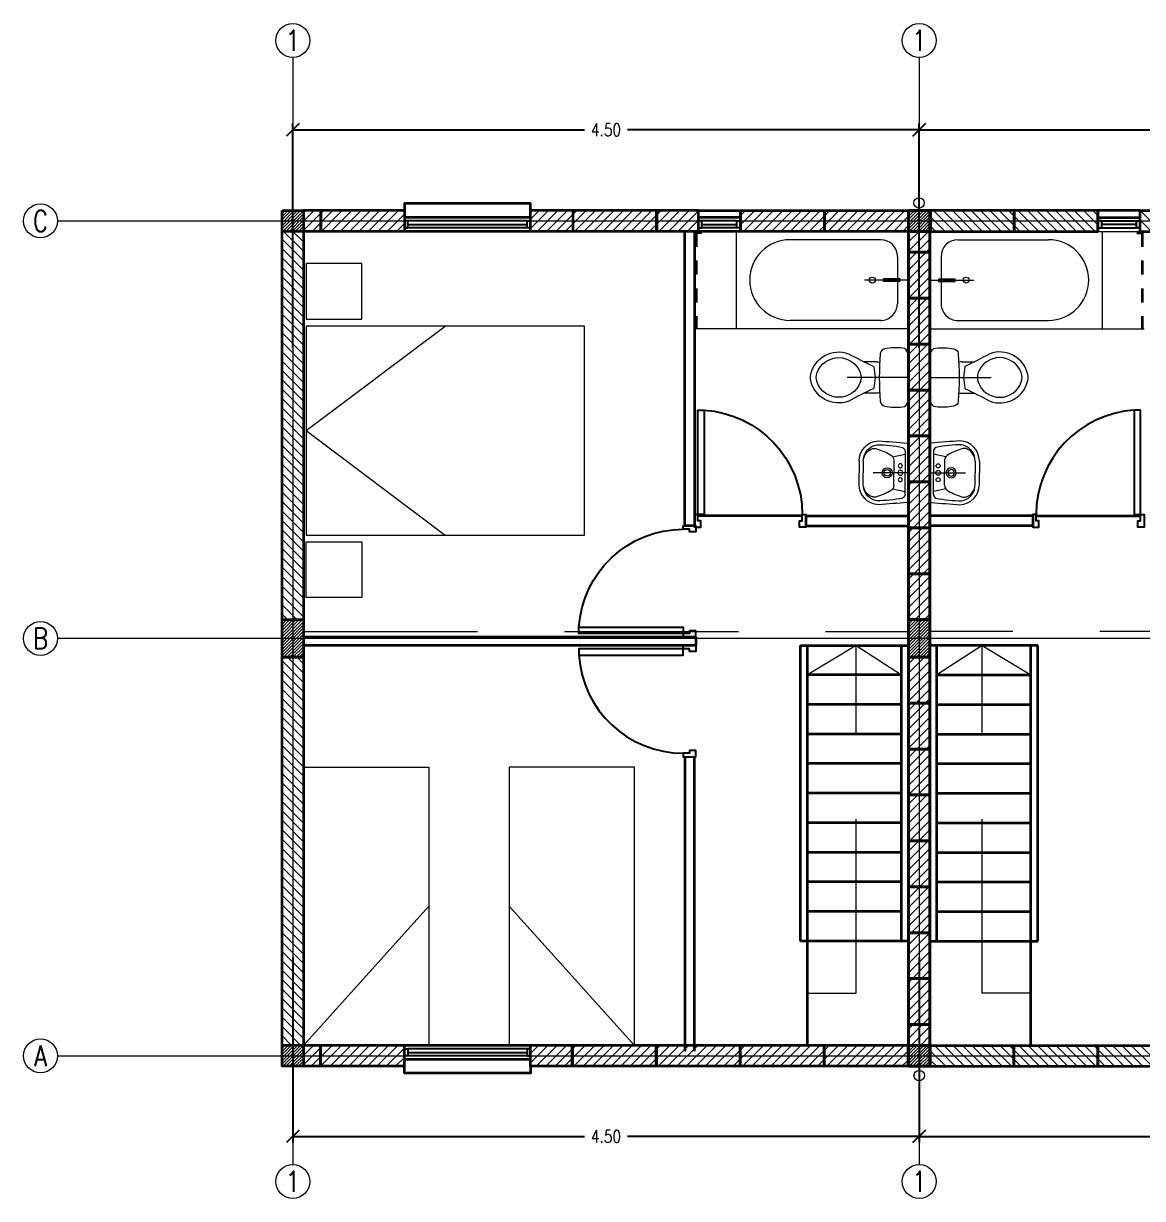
# Model space of a CAD drawing. Header units: metres. Extents: x 45 to 666, y -23 to 325.
# Drawn here: x 269.77 to 277.81, y 112.78 to 121.22 of the extents above; entities that cross this region are included whole.
import ezdxf

# ---------------------------------------------------------------- set-up
doc = ezdxf.new("R2010")
doc.units = ezdxf.units.M
doc.header["$LTSCALE"] = 5
doc.header["$MEASUREMENT"] = 0
doc.linetypes.add('HIDDEN', pattern=[0.375, 0.25, -0.125])
doc.layers.get('0').update_dxf_attribs({"color": 30})
doc.layers.get('DEFPOINTS').update_dxf_attribs({"color": 210})
for name, color, linetype, lineweight in [('A-ANNO-DIMS', 3, 'Continuous', 18), ('A-ANNO-SYMB', 3, 'Continuous', 18), ('A-ANNO-TEXT', 3, 'Continuous', 18), ('A-DOOR-FULL', 4, 'Continuous', 25), ('A-ELEV-PATT', 8, 'Continuous', 18), ('A-FLOR-LEVL', 7, 'Continuous', 35), ('A-FLOR-OVHD', 3, 'HIDDEN', 18), ('A-FURN', 8, 'Continuous', 18), ('A-GLAZ-FULL', 4, 'Continuous', 25), ('A-WALL-FULL', 7, 'Continuous', 35), ('A-WALL-FULL-EXTR', 7, 'Continuous', 35), ('A-WALL-PATT', 8, 'Continuous', 18)]:
    doc.layers.add(name, color=color, linetype=linetype, lineweight=lineweight)
doc.styles.add('E-ROMANS', font='romans.shx', dxfattribs={"width": 0.8})
doc.dimstyles.new('E-0050_TICK_18', dxfattribs={"dimscale": 0.001, "dimtxt": 90, "dimasz": 90, "dimexe": 45, "dimexo": 30, "dimgap": 45, "dimtad": 0, "dimzin": 0, "dimdsep": 46, "dimtxsty": 'E-ROMANS', "dimblk": 'OBLIQUE', "dimcen": 45, "dimclrd": 256, "dimclre": 256, "dimclrt": 256, "dimadec": 0, "dimazin": 0, "dimtfac": 1, "dimtmove": 1, "dimatfit": 3, "dimldrblk": 'OPEN90', "dimfxl": 1, "dimtfill": 1, "dimtolj": 1, "dimtzin": 0, "dimarcsym": 0})
pattern_1 = [(45, (120.7368, 69.627841), (-0.0112253202, 0.0112253202), [])]

# ---------------------------------------------------------------- blocks, each defined once
blk = doc.blocks.new('_Oblique')
at = {"color": 0, "linetype": 'ByBlock', "lineweight": -2}
blk.add_line((-0.5, -0.5), (0.5, 0.5), dxfattribs=at)
blk = doc.blocks.new('*D254')
at = {"layer": 'A-ANNO-DIMS', "lineweight": -2, "transparency": 16777216}
for p, q in [((276.2034, 118.8926), (276.2034, 120.5043)), ((280.7034, 118.8926), (280.7034, 120.5043)), ((276.2034, 120.4593), (278.2987, 120.4593)), ((280.7034, 120.4593), (278.6081, 120.4593))]:
    blk.add_line(p, q, dxfattribs=at)
at = {"layer": 'DEFPOINTS', "color": 0, "transparency": 16777216}
for p in [(280.7034, 120.4593), (276.2034, 118.8626), (280.7034, 118.8626)]:
    blk.add_point(p, dxfattribs=at)
at = {"layer": 'A-ANNO-DIMS', "lineweight": -2, "transparency": 16777216, "xscale": 0.09, "yscale": 0.09, "zscale": 0.09, "rotation": 180}
blk.add_blockref('_Oblique', (276.2034, 120.4593), dxfattribs=at)
at = {"layer": 'A-ANNO-DIMS', "lineweight": -2, "transparency": 16777216, "xscale": 0.09, "yscale": 0.09, "zscale": 0.09}
blk.add_blockref('_Oblique', (280.7034, 120.4593), dxfattribs=at)
at = {"layer": 'A-ANNO-DIMS', "transparency": 16777216, "insert": (278.4534, 120.4593), "char_height": 0.09, "attachment_point": 5, "style": 'E-ROMANS', "bg_fill": 3, "box_fill_scale": 1.25, "bg_fill_color": 256, "bg_fill_true_color": 13158600, "bg_fill_transparency": 0}
blk.add_mtext('\\A1;4.50', dxfattribs=at)
blk = doc.blocks.new('_Open90')
at = {"color": 0, "linetype": 'ByBlock', "lineweight": -2}
for p, q in [((0, 0), (-1, 0)), ((-0.5, 0.5), (0, 0)), ((0, 0), (-0.5, -0.5))]:
    blk.add_line(p, q, dxfattribs=at)
blk = doc.blocks.new('*D255')
at = {"layer": 'A-ANNO-DIMS', "lineweight": -2, "transparency": 16777216}
for p, q in [((276.2034, 114.5125), (276.2034, 113.181)), ((280.7034, 114.5125), (280.7034, 113.181)), ((276.2034, 113.226), (278.2987, 113.226)), ((280.7034, 113.226), (278.6081, 113.226))]:
    blk.add_line(p, q, dxfattribs=at)
at = {"layer": 'DEFPOINTS', "color": 0, "transparency": 16777216}
for p in [(276.2034, 114.5425), (280.7034, 114.5425), (280.7034, 113.226)]:
    blk.add_point(p, dxfattribs=at)
at = {"layer": 'A-ANNO-DIMS', "lineweight": -2, "transparency": 16777216, "xscale": 0.09, "yscale": 0.09, "zscale": 0.09, "rotation": 180}
blk.add_blockref('_Oblique', (276.2034, 113.226), dxfattribs=at)
at = {"layer": 'A-ANNO-DIMS', "lineweight": -2, "transparency": 16777216, "xscale": 0.09, "yscale": 0.09, "zscale": 0.09}
blk.add_blockref('_Oblique', (280.7034, 113.226), dxfattribs=at)
at = {"layer": 'A-ANNO-DIMS', "transparency": 16777216, "insert": (278.4534, 113.226), "char_height": 0.09, "attachment_point": 5, "style": 'E-ROMANS', "bg_fill": 3, "box_fill_scale": 1.25, "bg_fill_color": 256, "bg_fill_true_color": 13158600, "bg_fill_transparency": 0}
blk.add_mtext('\\A1;4.50', dxfattribs=at)
blk = doc.blocks.new('*D262')
at = {"layer": 'A-ANNO-DIMS', "lineweight": -2, "transparency": 16777216}
for p, q in [((271.7034, 118.8926), (271.7034, 120.5043)), ((276.2034, 118.8926), (276.2034, 120.5043)), ((271.7034, 120.4593), (273.7987, 120.4593)), ((276.2034, 120.4593), (274.1081, 120.4593))]:
    blk.add_line(p, q, dxfattribs=at)
at = {"layer": 'DEFPOINTS', "color": 0, "transparency": 16777216}
for p in [(276.2034, 120.4593), (271.7034, 118.8626), (276.2034, 118.8626)]:
    blk.add_point(p, dxfattribs=at)
at = {"layer": 'A-ANNO-DIMS', "lineweight": -2, "transparency": 16777216, "xscale": 0.09, "yscale": 0.09, "zscale": 0.09, "rotation": 180}
blk.add_blockref('_Oblique', (271.7034, 120.4593), dxfattribs=at)
at = {"layer": 'A-ANNO-DIMS', "lineweight": -2, "transparency": 16777216, "xscale": 0.09, "yscale": 0.09, "zscale": 0.09}
blk.add_blockref('_Oblique', (276.2034, 120.4593), dxfattribs=at)
at = {"layer": 'A-ANNO-DIMS', "transparency": 16777216, "insert": (273.9534, 120.4593), "char_height": 0.09, "attachment_point": 5, "style": 'E-ROMANS', "bg_fill": 3, "box_fill_scale": 1.25, "bg_fill_color": 256, "bg_fill_true_color": 13158600, "bg_fill_transparency": 0}
blk.add_mtext('\\A1;4.50', dxfattribs=at)
blk = doc.blocks.new('*D263')
at = {"layer": 'A-ANNO-DIMS', "lineweight": -2, "transparency": 16777216}
for p, q in [((271.7034, 114.5125), (271.7034, 113.181)), ((276.2034, 114.5125), (276.2034, 113.181)), ((271.7034, 113.226), (273.7987, 113.226)), ((276.2034, 113.226), (274.1081, 113.226))]:
    blk.add_line(p, q, dxfattribs=at)
at = {"layer": 'DEFPOINTS', "color": 0, "transparency": 16777216}
for p in [(271.7034, 114.5425), (276.2034, 114.5425), (276.2034, 113.226)]:
    blk.add_point(p, dxfattribs=at)
at = {"layer": 'A-ANNO-DIMS', "lineweight": -2, "transparency": 16777216, "xscale": 0.09, "yscale": 0.09, "zscale": 0.09, "rotation": 180}
blk.add_blockref('_Oblique', (271.7034, 113.226), dxfattribs=at)
at = {"layer": 'A-ANNO-DIMS', "lineweight": -2, "transparency": 16777216, "xscale": 0.09, "yscale": 0.09, "zscale": 0.09}
blk.add_blockref('_Oblique', (276.2034, 113.226), dxfattribs=at)
at = {"layer": 'A-ANNO-DIMS', "transparency": 16777216, "insert": (273.9534, 113.226), "char_height": 0.09, "attachment_point": 5, "style": 'E-ROMANS', "bg_fill": 3, "box_fill_scale": 1.25, "bg_fill_color": 256, "bg_fill_true_color": 13158600, "bg_fill_transparency": 0}
blk.add_mtext('\\A1;4.50', dxfattribs=at)
blk = doc.blocks.new('CAMA150X200')
for p, q in [((-1.2, 0), (-0.8, 0)), ((-1.2, -0.4), (-1.2, 0)), ((-0.8, 0), (-0.8, -0.4)), ((-0.75, -2), (-0.75, 0)), ((-0.75, 0), (0.75, 0)), ((0, 0), (-0.75, -1)), ((0, 0), (0.75, -1)), ((0.75, 0), (0.75, -2)), ((0.8, 0), (0.8, -0.4)), ((1.2, 0), (0.8, 0)), ((1.2, -0.4), (1.2, 0)), ((-0.8, -0.4), (-1.2, -0.4)), ((0.8, -0.4), (1.2, -0.4)), ((0.75, -2), (-0.75, -2))]:
    blk.add_line(p, q)
blk = doc.blocks.new('LO-CHEL-MU-PL')
for p, q in [((0, -0.2029), (0, 0.2029)), ((0.025, 0.1555), (0.025, 0)), ((0.1139, 0.115), (0.025, 0.135)), ((0.105, 0.0887), (0.105, 0)), ((0.325, 0.0845), (0.325, 0)), ((0.355, 0.0845), (0.355, 0)), ((0.025, -0.1555), (0.025, 0)), ((0.105, -0.0887), (0.105, 0)), ((0.325, -0.0845), (0.325, 0)), ((0.355, -0.0845), (0.355, 0)), ((0.1139, -0.115), (0.025, -0.135))]:
    blk.add_line(p, q)
at = {"linetype": 'HIDDEN'}
blk.add_line((0, 0), (0.2542, 0), dxfattribs=at)
for centre, radius in [((0.059, 0), 0.0175), ((0.059, 0.05), 0.0145), ((0.059, -0.05), 0.0145)]:
    blk.add_circle(centre, radius)
for centre, radius, start, end in [((-0.07, 0.2029), 0.07, 0, 0), ((0.01, 0.2029), 0.01, 95.10006, 180), ((1.5478, -17.0277), 17.309, 94.41415, 95.10006), ((0.0546, 0.1545), 0.0297, 113.10009, 181.93605), ((0.2252, -0.6701), 0.8711, 89.79248, 102.07088), ((0.3855, -0.3238), 0.5208, 106.78779, 118.85869), ((0.2093, 0.0845), 0.1457, 0, 87.53099), ((0.2116, 0.0909), 0.1114, 6.28218, 81.35271), ((0.2452, 0.129), 0.0469, 72.32908, 102.55718), ((0.225, 0.0797), 0.1002, 2.74844, 69.83183), ((0.1561, 0.0861), 0.0512, 115.48878, 177.04931), ((0.153, 0), 0.0358, 0, 180), ((0.153, 0), 0.0358, 180, 0), ((0.153, 0), 0.023, 0, 180), ((0.153, 0), 0.023, 180, 0), ((0.0546, -0.1545), 0.0297, 178.06395, 246.89991), ((0.1561, -0.0861), 0.0512, 182.95069, 244.51122), ((0.3855, 0.3238), 0.5208, 241.14131, 253.21221), ((0.2093, -0.0845), 0.1457, 272.46901, 0), ((0.2116, -0.0909), 0.1114, 278.64729, 353.71782), ((0.225, -0.0797), 0.1002, 290.16817, 357.25156), ((0.01, -0.2029), 0.01, 180, 264.89994), ((1.5478, 17.0277), 17.309, 264.89994, 265.58585), ((0.2252, 0.6701), 0.8711, 257.92912, 270.20752), ((0.2452, -0.129), 0.0469, 257.44282, 287.67092)]:
    blk.add_arc(centre, radius, start, end)
blk = doc.blocks.new('DOOR-75')
for points in [[(-0.07, 0.84), (-0.07, 0.09), (-0.025, 0.09), (-0.025, 0.84), (-0.07, 0.84)], [(-0.775, 0.09), (-0.8, 0.09), (-0.8, 0), (-0.755, 0), (-0.755, 0.045), (-0.775, 0.045), (-0.775, 0.09)], [(-0.025, 0.09), (0, 0.09), (0, 0), (-0.045, 0), (-0.045, 0.045), (-0.025, 0.045), (-0.025, 0.09)]]:
    blk.add_lwpolyline(points)
at = {"linetype": 'HIDDEN'}
blk.add_arc((-0.0225, 0.089), 0.7525, 93.61808, 179.92486, dxfattribs=at)
blk = doc.blocks.new('WC-PL')
for p, q in [((0.23, 0.1125), (0.3191, 0.1125)), ((0, 0), (0.4404, 0)), ((0.23, -0.1125), (0.3191, -0.1125))]:
    blk.add_line(p, q)
for points in [[(0.2026, -0.1709, -0.336122), (0.1702, -0.2067, -0.074668), (0.0429, -0.2116, -0.363573), (0.0056, -0.1726, -0.032689), (0.0056, 0.1726, -0.363573), (0.0429, 0.2116, -0.074668), (0.1702, 0.2067, -0.336122), (0.2026, 0.1709, -0.043139)], [(0.2401, 0.0009, 0.062258), (0.2401, -0.0009), (0.2495, -0.0758, 0.261043), (0.2538, -0.0817, -0.021037), (0.4292, -0.1702, 0.457946), (0.7027, -0.0213, 0.107537), (0.7027, 0.0213, 0.454748), (0.4306, 0.171, -0.021211), (0.2538, 0.0817, 0.261043), (0.2495, 0.0758)]]:
    blk.add_lwpolyline(points, format="xyb", close=True)
for centre, radius, start, end in [((0.23, 0.0075), 0.105, 90, 102.67994), ((0.5014, -0.0225), 0.165, 20.28133, 159.71867), ((0.4404, 0), 0.1, 159.71867, 200.28133), ((0.5624, 0), 0.1, 339.71867, 20.28133), ((0.5014, 0.0225), 0.165, 200.28133, 339.71867), ((0.23, -0.0075), 0.105, 257.32006, 270)]:
    blk.add_arc(centre, radius, start, end)
blk = doc.blocks.new('CAMA 90X200')
for p, q in [((0, 0), (-0.9, -1)), ((-0.9, 0), (0, 0)), ((-0.9, -2), (-0.9, 0)), ((0, 0), (0, 0)), ((0, 0), (0, -2)), ((0, -2), (-0.9, -2))]:
    blk.add_line(p, q)

msp = doc.modelspace()

# ---------------------------------------------------------------- hatches: boundary and pattern name
at = {"layer": 'A-WALL-PATT'}
h = msp.add_hatch(dxfattribs=at)
h.set_pattern_fill('LINE', color=256, scale=0.005, angle=45, style=0)
h.set_pattern_definition([(45, (116.236842, 69.627841), (-0.0112253202, 0.0112253202), [])])
h.paths.add_polyline_path([(271.7034, 119.8042), (271.6264, 119.8042), (271.6264, 119.7292), (271.7034, 119.7292)])
h.paths.add_polyline_path([(271.7034, 119.8792), (271.6264, 119.8792), (271.6264, 119.8042), (271.7034, 119.8042)])
h.paths.add_polyline_path([(271.7804, 119.8792), (271.7034, 119.8792), (271.7034, 119.8042), (271.7803, 119.8042)])
h.paths.add_polyline_path([(271.7803, 119.8042), (271.7034, 119.8042), (271.7034, 119.7292), (271.7803, 119.7292)])
h = msp.add_hatch(dxfattribs=at)
h.set_pattern_fill('LINE', color=256, scale=0.015, angle=135, style=0)
h.set_pattern_definition([(45, (455.18231, 69.62784), (0.03367596, -0.03367596), [])])
h.paths.add_polyline_path([(274.9203, 119.8792), (276.1263, 119.8792), (276.1263, 119.7292), (274.9203, 119.7292)])
h.paths.add_polyline_path([(273.4113, 119.8792), (274.6173, 119.8792), (274.6173, 119.7292), (274.5683, 119.7292), (273.4113, 119.7292)])
h.paths.add_polyline_path([(271.7804, 119.8792), (272.5053, 119.8792), (272.5053, 119.7292), (271.7804, 119.7292)])
h.paths.add_polyline_path([(271.7804, 113.8792), (272.5053, 113.8792), (272.5053, 113.7292), (271.7804, 113.7292)])
h.paths.add_polyline_path([(273.4113, 113.8792), (276.1263, 113.8792), (276.1263, 113.7292), (273.4113, 113.7292)])
h = msp.add_hatch(dxfattribs=at)
h.set_pattern_fill('LINE', color=256, scale=0.005, angle=45, style=0)
h.set_pattern_definition(pattern_1)
h.paths.add_polyline_path([(276.2033, 119.8042), (276.1263, 119.8042), (276.1263, 119.7292), (276.2033, 119.7292)])
h.paths.add_polyline_path([(276.2033, 119.8792), (276.1263, 119.8792), (276.1263, 119.8042), (276.2033, 119.8042)])
h.paths.add_polyline_path([(276.2803, 119.8792), (276.2033, 119.8792), (276.2033, 119.8042), (276.2803, 119.8042)])
h.paths.add_polyline_path([(276.2803, 119.8042), (276.2033, 119.8042), (276.2033, 119.7292), (276.2802, 119.7292)])
h = msp.add_hatch(dxfattribs=at)
h.set_pattern_fill('LINE', color=256, scale=0.005, angle=45, style=0)
h.set_pattern_definition(pattern_1)
h.paths.add_polyline_path([(276.2033, 119.8042), (276.1263, 119.8042), (276.1263, 119.7292), (276.2033, 119.7292)])
h.paths.add_polyline_path([(276.2033, 119.8792), (276.1263, 119.8792), (276.1263, 119.8042), (276.2033, 119.8042)])
h.paths.add_polyline_path([(276.2803, 119.8792), (276.2033, 119.8792), (276.2033, 119.8042), (276.2803, 119.8042)])
h.paths.add_polyline_path([(276.2803, 119.8042), (276.2033, 119.8042), (276.2033, 119.7292), (276.2802, 119.7292)])
h = msp.add_hatch(dxfattribs=at)
h.set_pattern_fill('LINE', color=256, scale=0.015, angle=135, style=0)
h.set_pattern_definition([(135, (97.224373, 69.62784), (-0.03367596, -0.03367596), [])])
h.paths.add_polyline_path([(277.4863, 119.8792), (276.2803, 119.8792), (276.2803, 119.7292), (277.4863, 119.7292)])
h.paths.add_polyline_path([(278.9953, 119.8792), (277.7893, 119.8792), (277.7893, 119.7292), (277.8383, 119.7292), (278.9953, 119.7292)])
h.paths.add_polyline_path([(280.6263, 119.8792), (279.9013, 119.8792), (279.9013, 119.7292), (280.6263, 119.7292)])
h.paths.add_polyline_path([(280.6263, 113.8792), (279.9013, 113.8792), (279.9013, 113.7292), (280.6263, 113.7292)])
h.paths.add_polyline_path([(278.9953, 113.8792), (276.2803, 113.8792), (276.2803, 113.7292), (278.9953, 113.7292)])
h = msp.add_hatch(dxfattribs=at)
h.set_pattern_fill('LINE', color=256, scale=0.015, angle=135, style=0)
h.set_pattern_definition([(135, (116.23684, 49.433353), (-0.03367596, -0.03367596), [])])
h.paths.add_polyline_path([(271.7804, 119.7292), (271.6264, 119.7292), (271.6264, 119.5792), (271.7804, 119.5792)])
h.paths.add_polyline_path([(271.7804, 119.5792), (271.6264, 119.5792), (271.6264, 119.2492), (271.7804, 119.2492)])
h.paths.add_polyline_path([(271.7804, 119.2492), (271.6264, 119.2492), (271.6264, 118.9192), (271.7804, 118.9192)])
h.paths.add_polyline_path([(271.7804, 118.9192), (271.6264, 118.9192), (271.6264, 118.5892), (271.7804, 118.5892)])
h.paths.add_polyline_path([(271.7804, 118.5892), (271.6264, 118.5892), (271.6264, 118.2592), (271.7804, 118.2592)])
h.paths.add_polyline_path([(271.7804, 118.2592), (271.6264, 118.2592), (271.6264, 117.9292), (271.7804, 117.9292)])
h.paths.add_polyline_path([(271.7804, 117.9292), (271.6264, 117.9292), (271.6264, 117.5992), (271.7804, 117.5992)])
h.paths.add_polyline_path([(271.7804, 117.5992), (271.6264, 117.5992), (271.6264, 117.2692), (271.7804, 117.2692)])
h.paths.add_polyline_path([(271.7804, 117.2692), (271.6264, 117.2692), (271.6264, 116.9392), (271.7804, 116.9392)])
h.paths.add_polyline_path([(271.7804, 116.6692), (271.6264, 116.6692), (271.6264, 116.3392), (271.7804, 116.3392)])
h.paths.add_polyline_path([(271.7804, 116.3392), (271.6264, 116.3392), (271.6264, 116.0092), (271.7804, 116.0092)])
h.paths.add_polyline_path([(271.7804, 116.0092), (271.6264, 116.0092), (271.6264, 115.6792), (271.7804, 115.6792)])
h.paths.add_polyline_path([(271.7804, 115.6792), (271.6264, 115.6792), (271.6264, 115.3492), (271.7804, 115.3492)])
h.paths.add_polyline_path([(271.7804, 115.3492), (271.6264, 115.3492), (271.6264, 115.0192), (271.7804, 115.0192)])
h.paths.add_polyline_path([(271.7804, 115.0192), (271.6264, 115.0192), (271.6264, 114.6892), (271.7804, 114.6892)])
h.paths.add_polyline_path([(271.7804, 114.6892), (271.6264, 114.6892), (271.6264, 114.3592), (271.7804, 114.3592)])
h.paths.add_polyline_path([(271.7804, 114.3592), (271.6264, 114.3592), (271.6264, 114.0292), (271.7804, 114.0292)])
h.paths.add_polyline_path([(271.7804, 114.0292), (271.6264, 114.0292), (271.6264, 113.8792), (271.7804, 113.8792)])
h = msp.add_hatch(dxfattribs=at)
h.set_pattern_fill('LINE', color=256, scale=0.015, angle=135, style=0)
h.set_pattern_definition([(45, (431.669883, 49.433353), (0.03367596, -0.03367596), [])])
h.paths.add_polyline_path([(276.1263, 119.7292), (276.2803, 119.7292), (276.2803, 119.5792), (276.1263, 119.5792)])
h.paths.add_polyline_path([(276.1263, 119.5792), (276.2803, 119.5792), (276.2803, 119.2492), (276.1263, 119.2492)])
h.paths.add_polyline_path([(276.1263, 119.2492), (276.2803, 119.2492), (276.2803, 118.9192), (276.1263, 118.9192)])
h.paths.add_polyline_path([(276.1263, 118.9192), (276.2803, 118.9192), (276.2803, 118.5892), (276.1263, 118.5892)])
h.paths.add_polyline_path([(276.1263, 118.5892), (276.2803, 118.5892), (276.2803, 118.2592), (276.1263, 118.2592)])
h.paths.add_polyline_path([(276.1263, 118.2592), (276.2803, 118.2592), (276.2803, 117.9292), (276.1263, 117.9292)])
h.paths.add_polyline_path([(276.1263, 117.9292), (276.2803, 117.9292), (276.2803, 117.5992), (276.1263, 117.5992)])
h.paths.add_polyline_path([(276.1263, 117.5992), (276.2803, 117.5992), (276.2803, 117.2692), (276.1263, 117.2692)])
h.paths.add_polyline_path([(276.1263, 117.2692), (276.2803, 117.2692), (276.2803, 116.9392), (276.1263, 116.9392)])
h.paths.add_polyline_path([(276.1263, 116.6692), (276.2803, 116.6692), (276.2803, 116.3392), (276.1263, 116.3392)])
h.paths.add_polyline_path([(276.1263, 116.3392), (276.2803, 116.3392), (276.2803, 116.0092), (276.1263, 116.0092)])
h.paths.add_polyline_path([(276.1263, 116.0092), (276.2803, 116.0092), (276.2803, 115.6792), (276.1263, 115.6792)])
h.paths.add_polyline_path([(276.1263, 115.6792), (276.2803, 115.6792), (276.2803, 115.3492), (276.1263, 115.3492)])
h.paths.add_polyline_path([(276.1263, 115.3492), (276.2803, 115.3492), (276.2803, 115.0192), (276.1263, 115.0192)])
h.paths.add_polyline_path([(276.1263, 115.0192), (276.2803, 115.0192), (276.2803, 114.6892), (276.1263, 114.6892)])
h.paths.add_polyline_path([(276.1263, 114.6892), (276.2803, 114.6892), (276.2803, 114.3592), (276.1263, 114.3592)])
h.paths.add_polyline_path([(276.1263, 114.3592), (276.2803, 114.3592), (276.2803, 114.0292), (276.1263, 114.0292)])
h.paths.add_polyline_path([(276.1263, 114.0292), (276.2803, 114.0292), (276.2803, 113.8792), (276.1263, 113.8792)])
h = msp.add_hatch(dxfattribs=at)
h.set_pattern_fill('LINE', color=256, scale=0.005, angle=45, style=0)
h.set_pattern_definition([(45, (111.73681, 69.627841), (-0.0112253202, 0.0112253202), [])])
h.paths.add_polyline_path([(271.7804, 116.9392), (271.6264, 116.9392), (271.6264, 116.6692), (271.7804, 116.6692)])
h = msp.add_hatch(dxfattribs=at)
h.set_pattern_fill('LINE', color=256, scale=0.005, angle=45, style=0)
h.set_pattern_definition([(45, (116.236768, 69.627841), (-0.0112253202, 0.0112253202), [])])
h.paths.add_polyline_path([(276.2803, 116.9392), (276.1263, 116.9392), (276.1263, 116.6692), (276.2803, 116.6692)])
h = msp.add_hatch(dxfattribs=at)
h.set_pattern_fill('LINE', color=256, scale=0.005, angle=45, style=0)
h.set_pattern_definition([(45, (116.2368, 69.627841), (-0.0112253202, 0.0112253202), [])])
h.paths.add_polyline_path([(276.2803, 116.9392), (276.1264, 116.9392), (276.1264, 116.6692), (276.2803, 116.6692)])
h = msp.add_hatch(dxfattribs=at)
h.set_pattern_fill('LINE', color=256, scale=0.005, angle=45, style=0)
h.set_pattern_definition([(45, (116.23681, 63.627841), (-0.0112253202, 0.0112253202), [])])
h.paths.add_polyline_path([(271.7034, 113.8042), (271.6264, 113.8042), (271.6264, 113.7292), (271.7034, 113.7292)])
h.paths.add_polyline_path([(271.7034, 113.8792), (271.6264, 113.8792), (271.6264, 113.8042), (271.7034, 113.8042)])
h.paths.add_polyline_path([(271.7804, 113.8792), (271.7034, 113.8792), (271.7034, 113.8042), (271.7803, 113.8042)])
h.paths.add_polyline_path([(271.7803, 113.8042), (271.7034, 113.8042), (271.7034, 113.7292), (271.7803, 113.7292)])
h = msp.add_hatch(dxfattribs=at)
h.set_pattern_fill('LINE', color=256, scale=0.005, angle=45, style=0)
h.set_pattern_definition([(45, (120.736768, 63.627841), (-0.0112253202, 0.0112253202), [])])
h.paths.add_polyline_path([(276.2033, 113.8042), (276.1263, 113.8042), (276.1263, 113.7292), (276.2033, 113.7292)])
h.paths.add_polyline_path([(276.2033, 113.8792), (276.1263, 113.8792), (276.1263, 113.8042), (276.2033, 113.8042)])
h.paths.add_polyline_path([(276.2803, 113.8792), (276.2033, 113.8792), (276.2033, 113.8042), (276.2803, 113.8042)])
h.paths.add_polyline_path([(276.2803, 113.8042), (276.2033, 113.8042), (276.2033, 113.7292), (276.2802, 113.7292)])
h = msp.add_hatch(dxfattribs=at)
h.set_pattern_fill('LINE', color=256, scale=0.005, angle=45, style=0)
h.set_pattern_definition([(45, (120.736874, 63.627841), (-0.0112253202, 0.0112253202), [])])
h.paths.add_polyline_path([(276.2034, 113.8042), (276.1264, 113.8042), (276.1264, 113.7292), (276.2034, 113.7292)])
h.paths.add_polyline_path([(276.2034, 113.8792), (276.1264, 113.8792), (276.1264, 113.8042), (276.2034, 113.8042)])
h.paths.add_polyline_path([(276.2804, 113.8792), (276.2034, 113.8792), (276.2034, 113.8042), (276.2804, 113.8042)])
h.paths.add_polyline_path([(276.2804, 113.8042), (276.2034, 113.8042), (276.2034, 113.7292), (276.2803, 113.7292)])

# ---------------------------------------------------------------- linework, layer by layer
at = {"layer": 'A-ANNO-SYMB', "ltscale": 2}
for points in [[(271.7034, 120.979), (271.7034, 113.0233)], [(276.2034, 120.979), (276.2034, 113.0233)]]:
    msp.add_lwpolyline(points, dxfattribs=at)
at = {"layer": 'A-ANNO-SYMB'}
msp.add_lwpolyline([(282.5884, 116.8042), (270.0132, 116.8042)], dxfattribs=at)
at = {"layer": 'A-ANNO-SYMB', "linetype": 'Continuous', "ltscale": 5}
for centre in [(271.7034, 121.101), (276.2034, 121.101), (269.8913, 119.8042), (269.8913, 116.8042), (269.8913, 113.8042), (271.7034, 112.9014), (276.2034, 112.9014)]:
    msp.add_circle(centre, 0.1219, dxfattribs=at)
at = {"layer": 'A-ELEV-PATT'}
msp.add_line((273.7113, 119.8792), (273.7113, 119.7292), dxfattribs=at)
at = {"layer": 'A-FLOR-LEVL'}
for p, q in [((271.9023, 119.8792), (271.9023, 119.7292)), ((271.9053, 119.8792), (271.9053, 119.7292)), ((273.7143, 119.8792), (273.7143, 119.7292)), ((274.3143, 119.8792), (274.3143, 119.7292)), ((274.3173, 119.8792), (274.3173, 119.7292)), ((274.6173, 119.8792), (274.9203, 119.8792)), ((274.9203, 119.8792), (274.9203, 119.7292)), ((275.5203, 119.8792), (275.5203, 119.7292)), ((275.5233, 119.8792), (275.5233, 119.7292)), ((276.1233, 119.8792), (276.1233, 119.7292)), ((276.1233, 119.8792), (276.1233, 119.7292)), ((276.1234, 119.8792), (276.1234, 119.7292)), ((276.2833, 119.8792), (276.2833, 119.7292)), ((276.2833, 119.8792), (276.2833, 119.7292)), ((276.8833, 119.8792), (276.8833, 119.7292)), ((276.8863, 119.8792), (276.8863, 119.7292)), ((277.7893, 119.8792), (277.4863, 119.8792)), ((277.4863, 119.8792), (277.4863, 119.7292)), ((275.3635, 117.6842), (274.6135, 117.6842)), ((277.0431, 117.6842), (277.7931, 117.6842)), ((275.351, 114.6292), (275.351, 116.7542)), ((275.351, 116.7542), (276.1263, 116.7542)), ((275.401, 114.6292), (275.401, 116.7542)), ((276.0763, 114.6292), (276.0763, 116.7542)), ((277.0556, 116.7542), (276.2803, 116.7542)), ((276.3303, 114.6292), (276.3303, 116.7542)), ((277.0056, 114.6292), (277.0056, 116.7542)), ((277.0556, 114.6292), (277.0556, 116.7542)), ((276.0763, 116.5417), (275.401, 116.5417)), ((276.3303, 116.5417), (277.0056, 116.5417)), ((276.0763, 116.3292), (275.401, 116.3292)), ((276.3303, 116.3292), (277.0056, 116.3292)), ((276.0763, 116.1167), (275.401, 116.1167)), ((276.3303, 116.1167), (277.0056, 116.1167)), ((276.0763, 115.9042), (275.401, 115.9042)), ((276.3303, 115.9042), (277.0056, 115.9042)), ((276.0763, 115.6917), (275.401, 115.6917)), ((276.3303, 115.6917), (277.0056, 115.6917)), ((276.0763, 115.4792), (275.401, 115.4792)), ((276.3303, 115.4792), (277.0056, 115.4792)), ((276.0763, 115.2667), (275.401, 115.2667)), ((276.3303, 115.2667), (277.0056, 115.2667)), ((276.0763, 115.0542), (275.401, 115.0542)), ((276.3303, 115.0542), (277.0056, 115.0542)), ((276.0763, 114.8417), (275.401, 114.8417)), ((276.3303, 114.8417), (277.0056, 114.8417)), ((276.1263, 114.6292), (275.351, 114.6292)), ((275.401, 113.8792), (275.401, 114.6292)), ((276.2803, 114.6292), (277.0556, 114.6292)), ((277.0056, 113.8792), (277.0056, 114.6292)), ((271.9023, 113.7292), (271.9023, 113.8792)), ((271.9053, 113.7292), (271.9053, 113.8792)), ((276.1233, 113.7292), (276.1233, 113.8792)), ((276.1234, 113.7292), (276.1234, 113.8792)), ((276.2833, 113.7292), (276.2833, 113.8792))]:
    msp.add_line(p, q, dxfattribs=at)
for points in [[(273.4113, 119.8792), (273.4113, 119.9292), (272.5053, 119.9292), (272.5053, 119.8792)], [(273.4113, 119.8292), (272.5053, 119.8292)], [(274.9207, 119.8292), (274.6173, 119.8292)], [(277.486, 119.8292), (277.7893, 119.8292)], [(273.4113, 119.7292), (272.5053, 119.7292)], [(274.9207, 119.7292), (274.6173, 119.7292)], [(273.4113, 113.8792), (272.5053, 113.8792)], [(273.7113, 113.7292), (273.7113, 113.8792)], [(273.7143, 113.7292), (273.7143, 113.8792)], [(274.3143, 113.7292), (274.3143, 113.8792)], [(274.3173, 113.7292), (274.3173, 113.8792)], [(274.9173, 113.7292), (274.9173, 113.8792)], [(274.9203, 113.7292), (274.9203, 113.8792)], [(275.5203, 113.7292), (275.5203, 113.8792)], [(275.5233, 113.7292), (275.5233, 113.8792)], [(276.8833, 113.7292), (276.8833, 113.8792)], [(276.8863, 113.7292), (276.8863, 113.8792)], [(277.4863, 113.7292), (277.4863, 113.8792)], [(277.4893, 113.7292), (277.4893, 113.8792)], [(273.4113, 113.7792), (272.5053, 113.7792)], [(273.4113, 113.7292), (273.4113, 113.6792), (272.5053, 113.6792), (272.5053, 113.7292)]]:
    msp.add_lwpolyline(points, dxfattribs=at)
at = {"layer": 'A-FLOR-OVHD'}
for points in [[(271.7804, 116.8542), (276.1263, 116.8542)], [(280.6263, 116.8542), (276.2803, 116.8542)], [(275.401, 114.2542), (275.751, 114.2542), (275.751, 116.7542)], [(275.751, 116.7542), (275.401, 116.5417)], [(275.751, 116.7542), (276.0763, 116.5417)], [(276.6556, 116.7542), (276.3303, 116.5417)], [(277.0056, 114.2542), (276.6556, 114.2542), (276.6556, 116.7542)], [(276.6556, 116.7542), (277.0056, 116.5417)]]:
    msp.add_lwpolyline(points, dxfattribs=at)
at = {"layer": 'A-FURN'}
for p, q in [((274.5885, 119.0292), (274.5885, 119.7292)), ((276.1263, 119.7292), (274.5885, 119.7292)), ((274.8885, 119.7292), (274.8885, 119.0292)), ((276.1263, 119.7292), (276.1263, 119.0292)), ((276.2803, 119.7292), (276.2803, 119.0292)), ((276.2803, 119.7292), (277.8181, 119.7292)), ((277.5181, 119.7292), (277.5181, 119.0292)), ((275.9263, 119.6692), (275.2758, 119.6692)), ((276.4803, 119.6692), (277.1309, 119.6692)), ((276.0463, 119.5492), (276.0463, 119.3892)), ((276.3603, 119.5492), (276.3603, 119.3892)), ((275.9463, 119.3692), (275.9463, 119.3892)), ((276.0663, 119.3892), (275.9463, 119.3892)), ((276.0663, 119.3692), (275.9463, 119.3692)), ((276.0463, 119.3692), (276.0463, 119.2092)), ((276.3403, 119.3892), (276.4603, 119.3892)), ((276.3403, 119.3692), (276.4603, 119.3692)), ((276.3603, 119.3692), (276.3603, 119.2092)), ((276.4603, 119.3692), (276.4603, 119.3892)), ((275.9264, 119.0892), (275.276, 119.0892)), ((276.4803, 119.0892), (277.1306, 119.0892)), ((276.1263, 119.0292), (274.5885, 119.0292)), ((276.2803, 119.0292), (277.8181, 119.0292))]:
    msp.add_line(p, q, dxfattribs=at)
for points in [[(276.1263, 119.3792), (275.8101, 119.3792)], [(276.2803, 119.3792), (276.5966, 119.3792)]]:
    msp.add_lwpolyline(points, dxfattribs=at)
for centre, radius in [((276.2019, 119.9334), 0.0375), ((276.2019, 119.9334), 0.0375), ((275.8663, 119.3792), 0.0213), ((276.5403, 119.3792), 0.0213), ((276.203, 113.6627), 0.0375), ((276.2037, 113.6627), 0.0375)]:
    msp.add_circle(centre, radius, dxfattribs=at)
for centre, radius, start, end in [((275.276, 119.3792), 0.29, 90, 270), ((275.9263, 119.5492), 0.12, 0, 90), ((276.4803, 119.5492), 0.12, 90, 180), ((277.1306, 119.3792), 0.29, 270, 90), ((275.9263, 119.2092), 0.12, 269.99999, 0), ((276.4803, 119.2092), 0.12, 180, 270.00001)]:
    msp.add_arc(centre, radius, start, end, dxfattribs=at)
at = {"layer": 'A-GLAZ-FULL'}
for p, q in [((273.3863, 119.8042), (272.5303, 119.8042)), ((272.5303, 119.7792), (273.3863, 119.7792)), ((273.3863, 119.7542), (272.5303, 119.7542)), ((274.8927, 119.8042), (274.6423, 119.8042)), ((274.6423, 119.7792), (274.8927, 119.7792)), ((274.8927, 119.7542), (274.6423, 119.7542)), ((277.514, 119.8042), (277.7643, 119.8042)), ((277.7643, 119.7792), (277.514, 119.7792)), ((277.514, 119.7542), (277.7643, 119.7542)), ((273.3863, 113.8542), (272.5303, 113.8542)), ((272.5303, 113.8292), (273.3863, 113.8292)), ((273.3863, 113.8042), (272.5303, 113.8042))]:
    msp.add_line(p, q, dxfattribs=at)
for points in [[(272.5053, 119.7542), (272.5303, 119.7542), (272.5303, 119.8042), (272.5053, 119.8042)], [(273.4113, 119.7542), (273.3863, 119.7542), (273.3863, 119.8042), (273.4113, 119.8042)], [(274.6173, 119.7542), (274.6423, 119.7542), (274.6423, 119.8042), (274.6173, 119.8042)], [(274.9207, 119.7542), (274.8927, 119.7542), (274.8927, 119.8042), (274.9207, 119.8042)], [(277.486, 119.7542), (277.514, 119.7542), (277.514, 119.8042), (277.486, 119.8042)], [(277.7893, 119.7542), (277.7643, 119.7542), (277.7643, 119.8042), (277.7893, 119.8042)], [(272.5053, 113.8542), (272.5303, 113.8542), (272.5303, 113.8042), (272.5053, 113.8042)], [(273.4113, 113.8542), (273.3863, 113.8542), (273.3863, 113.8042), (273.4113, 113.8042)]]:
    msp.add_lwpolyline(points, dxfattribs=at)
at = {"layer": 'A-WALL-FULL'}
for points in [[(271.6264, 119.8792), (271.7804, 119.8792), (271.7804, 113.7292), (271.7804, 113.7292), (271.6264, 113.7292)], [(276.2803, 119.8792), (276.1263, 119.8792), (276.1263, 113.7292), (276.1263, 113.7292), (276.2803, 113.7292)], [(276.1263, 119.8792), (276.2803, 119.8792), (276.2803, 113.7292), (276.2803, 113.7292), (276.1263, 113.7292)], [(276.1263, 119.8792), (276.2803, 119.8792), (276.2803, 113.7292), (276.2803, 113.7292), (276.1263, 113.7292)]]:
    msp.add_lwpolyline(points, close=True, dxfattribs=at)
for points in [[(271.7804, 119.7292), (271.6264, 119.7292)], [(276.1263, 119.7292), (276.2803, 119.7292)], [(276.2803, 119.7292), (276.1263, 119.7292)], [(276.1263, 119.7292), (276.2803, 119.7292)], [(276.2803, 119.5792), (276.1263, 119.5792)], [(276.1263, 119.5792), (276.2803, 119.5792)], [(276.1263, 119.5792), (276.2803, 119.5792)], [(276.1263, 119.2492), (276.2803, 119.2492)], [(276.2803, 119.2492), (276.1263, 119.2492)], [(276.1263, 119.2492), (276.2803, 119.2492)], [(276.1263, 118.9192), (276.2803, 118.9192)], [(276.2803, 118.9192), (276.1263, 118.9192)], [(276.1263, 118.9192), (276.2803, 118.9192)], [(276.1263, 118.5892), (276.2803, 118.5892)], [(276.2803, 118.5892), (276.1263, 118.5892)], [(276.1263, 118.5892), (276.2803, 118.5892)], [(276.1263, 118.2592), (276.2803, 118.2592)], [(276.2803, 118.2592), (276.1263, 118.2592)], [(276.1263, 118.2592), (276.2803, 118.2592)], [(276.1263, 117.9292), (276.2803, 117.9292)], [(276.2803, 117.9292), (276.1263, 117.9292)], [(276.1263, 117.9292), (276.2803, 117.9292)], [(276.1263, 117.5992), (276.2803, 117.5992)], [(276.2803, 117.5992), (276.1263, 117.5992)], [(276.1263, 117.5992), (276.2803, 117.5992)], [(276.1263, 117.2692), (276.2803, 117.2692)], [(276.2803, 117.2692), (276.1263, 117.2692)], [(276.1263, 117.2692), (276.2803, 117.2692)], [(271.6264, 116.9392), (271.7804, 116.9392)], [(276.1263, 116.9392), (276.2803, 116.9392)], [(276.2803, 116.9392), (276.1263, 116.9392)], [(276.1263, 116.9392), (276.2803, 116.9392)], [(271.6264, 116.6692), (271.7804, 116.6692)], [(271.7804, 116.6692), (271.6264, 116.6692)], [(271.6264, 116.6692), (271.7804, 116.6692)], [(276.1263, 116.6692), (276.2803, 116.6692)], [(276.2803, 116.6692), (276.1263, 116.6692)], [(276.1263, 116.6692), (276.2803, 116.6692)], [(276.1263, 116.3392), (276.2803, 116.3392)], [(276.2803, 116.3392), (276.1263, 116.3392)], [(276.1263, 116.3392), (276.2803, 116.3392)], [(276.1263, 116.0092), (276.2803, 116.0092)], [(276.2803, 116.0092), (276.1263, 116.0092)], [(276.1263, 116.0092), (276.2803, 116.0092)], [(276.1263, 115.6792), (276.2803, 115.6792)], [(276.2803, 115.6792), (276.1263, 115.6792)], [(276.1263, 115.6792), (276.2803, 115.6792)], [(276.1263, 115.3492), (276.2803, 115.3492)], [(276.2803, 115.3492), (276.1263, 115.3492)], [(276.1263, 115.3492), (276.2803, 115.3492)], [(276.1263, 115.0192), (276.2803, 115.0192)], [(276.2803, 115.0192), (276.1263, 115.0192)], [(276.1263, 115.0192), (276.2803, 115.0192)], [(276.1263, 114.6892), (276.2803, 114.6892)], [(276.2803, 114.6892), (276.1263, 114.6892)], [(276.1263, 114.6892), (276.2803, 114.6892)], [(276.1263, 114.3592), (276.2803, 114.3592)], [(276.2803, 114.3592), (276.1263, 114.3592)], [(276.1263, 114.3592), (276.2803, 114.3592)], [(276.2803, 114.0292), (276.1263, 114.0292)], [(276.1263, 114.0292), (276.2803, 114.0292)], [(276.1263, 114.0292), (276.2803, 114.0292)], [(271.7803, 113.8792), (271.6264, 113.8792)], [(276.1263, 113.8792), (276.2803, 113.8792)], [(276.2803, 113.8792), (276.1263, 113.8792)], [(276.1263, 113.8792), (276.2803, 113.8792)]]:
    msp.add_lwpolyline(points, dxfattribs=at)
at = {"layer": 'A-WALL-FULL-EXTR'}
for p, q in [((273.4113, 119.7292), (273.4113, 119.8792)), ((274.6173, 119.7292), (274.6173, 119.8792)), ((274.9203, 119.8792), (276.1263, 119.8792)), ((274.9203, 119.7292), (274.9203, 119.8792)), ((274.9203, 119.8792), (274.9203, 119.7292)), ((277.4863, 119.8792), (276.2803, 119.8792)), ((277.4863, 119.7292), (277.4863, 119.8792)), ((277.4863, 119.8792), (277.4863, 119.7292)), ((277.7893, 119.7292), (277.7893, 119.8792)), ((274.5185, 117.6142), (274.5185, 119.7292)), ((274.5885, 119.7292), (274.5885, 117.6142)), ((276.1263, 119.7292), (274.9207, 119.7292)), ((276.2803, 119.7292), (277.4863, 119.7292)), ((277.7893, 119.7292), (278.9953, 119.7292)), ((275.3885, 117.6842), (275.3885, 117.6142)), ((277.0181, 117.6842), (277.0181, 117.6142)), ((274.5885, 117.6142), (274.5185, 117.6142)), ((274.5985, 116.8142), (274.5985, 116.7542)), ((274.5185, 115.9542), (274.5185, 113.8392)), ((274.5885, 113.8392), (274.5885, 115.9542))]:
    msp.add_line(p, q, dxfattribs=at)
for points in [[(272.5053, 119.8792), (271.7804, 119.8792)], [(272.5053, 119.8792), (272.5053, 119.7292)], [(274.6173, 119.8792), (273.4113, 119.8792)], [(277.7893, 119.8792), (278.9953, 119.8792)], [(272.5053, 119.7292), (271.7804, 119.7292)], [(274.6133, 119.7292), (273.4113, 119.7292)], [(275.3885, 117.6842), (276.1263, 117.6842)], [(277.0181, 117.6842), (276.2803, 117.6842)], [(275.3885, 117.6142), (276.1263, 117.6142)], [(277.0181, 117.6142), (276.2803, 117.6142)], [(274.5985, 116.8142), (271.7804, 116.8142)], [(274.5985, 116.7542), (271.7804, 116.7542)], [(272.5053, 113.8792), (271.7803, 113.8792)], [(272.5053, 113.7292), (272.5053, 113.8792)], [(276.1263, 113.8792), (273.4113, 113.8792)], [(273.4113, 113.7292), (273.4113, 113.8792)], [(273.4113, 113.7292), (273.4113, 113.8792)], [(276.2803, 113.8792), (278.9953, 113.8792)], [(272.5053, 113.7292), (271.7804, 113.7292)], [(276.1263, 113.7292), (273.4113, 113.7292)], [(276.2803, 113.7292), (278.9953, 113.7292)]]:
    msp.add_lwpolyline(points, dxfattribs=at)
at = {"layer": 'A-WALL-FULL-EXTR', "linetype": 'HIDDEN', "ltscale": 0.05}
for points in [[(274.641, 119.7192), (274.601, 119.7192), (274.601, 119.0292)], [(277.7657, 119.7192), (277.8057, 119.7192), (277.8057, 119.0292)]]:
    msp.add_lwpolyline(points, dxfattribs=at)

# ---------------------------------------------------------------- block references
at = {"layer": 'A-DOOR-FULL', "xscale": -1}
msp.add_blockref('DOOR-75', (274.5885, 117.6042), dxfattribs=at)
at = {"layer": 'A-DOOR-FULL'}
msp.add_blockref('DOOR-75', (277.8181, 117.6042), dxfattribs=at)
at = {"layer": 'A-DOOR-FULL', "xscale": -1, "rotation": 90}
msp.add_blockref('DOOR-75', (274.5985, 116.8142), dxfattribs=at)
at = {"layer": 'A-DOOR-FULL', "rotation": 90}
msp.add_blockref('DOOR-75', (274.5985, 116.7542), dxfattribs=at)
at = {"layer": 'A-FURN', "xscale": -1}
for name, p, rotation in [('CAMA150X200', (271.7986, 118.2971), 90), ('CAMA 90X200', (274.1577, 113.8792), 180)]:
    msp.add_blockref(name, p, dxfattribs=dict(at, rotation=rotation))
for name, p in [('WC-PL', (276.1263, 118.6792)), ('LO-CHEL-MU-PL', (276.1263, 117.9942))]:
    msp.add_blockref(name, p, dxfattribs=at)
at = {"layer": 'A-FURN'}
for name, p in [('WC-PL', (276.2803, 118.6792)), ('LO-CHEL-MU-PL', (276.2803, 117.9942))]:
    msp.add_blockref(name, p, dxfattribs=at)
at = {"layer": 'A-FURN', "rotation": 180}
msp.add_blockref('CAMA 90X200', (271.7804, 113.8792), dxfattribs=at)

# ---------------------------------------------------------------- texts
at = {"layer": 'A-ANNO-TEXT', "ltscale": 5, "char_height": 0.15, "attachment_point": 5, "style": 'E-ROMANS'}
for s, insert in [('1', (271.7034, 121.101)), ('1', (276.2034, 121.101)), ('C', (269.8913, 119.8042)), ('B', (269.8913, 116.8042)), ('A', (269.8913, 113.8042)), ('1', (271.7034, 112.9014)), ('1', (276.2034, 112.9014))]:
    msp.add_mtext(s, dxfattribs=dict(at, insert=insert))

# ---------------------------------------------------------------- next in the draw order: dimensions: what is measured, and where the dimension line sits
at = {"layer": 'A-ANNO-DIMS'}
for base, p1, p2, picture, middle in [((280.7034, 120.4593), (276.2034, 118.8626), (280.7034, 118.8626), '*D254', (278.4534, 120.4593)), ((280.7034, 113.226), (276.2034, 114.5425), (280.7034, 114.5425), '*D255', (278.4534, 113.226))]:
    dim = msp.add_linear_dim(base=base, p1=p1, p2=p2, dimstyle='E-0050_TICK_18', dxfattribs=at)
    dim.commit()
    dim.dimension.update_dxf_attribs({"geometry": picture, "text_midpoint": middle})

# ---------------------------------------------------------------- next in the draw order: dimensions: what is measured, and where the dimension line sits
for base, p1, p2, picture, middle in [((276.2034, 120.4593), (271.7034, 118.8626), (276.2034, 118.8626), '*D262', (273.9534, 120.4593)), ((276.2034, 113.226), (271.7034, 114.5425), (276.2034, 114.5425), '*D263', (273.9534, 113.226))]:
    dim = msp.add_linear_dim(base=base, p1=p1, p2=p2, dimstyle='E-0050_TICK_18', dxfattribs=at)
    dim.commit()
    dim.dimension.update_dxf_attribs({"geometry": picture, "text_midpoint": middle})

# ---------------------------------------------------------------- next in the draw order: linework, layer by layer
at = {"layer": 'A-ANNO-SYMB'}
for points in [[(270.0132, 119.8042), (281.3578, 119.8042)], [(270.0132, 113.8042), (281.3578, 113.8042)]]:
    msp.add_lwpolyline(points, dxfattribs=at)

doc.saveas('drawing.dxf')
